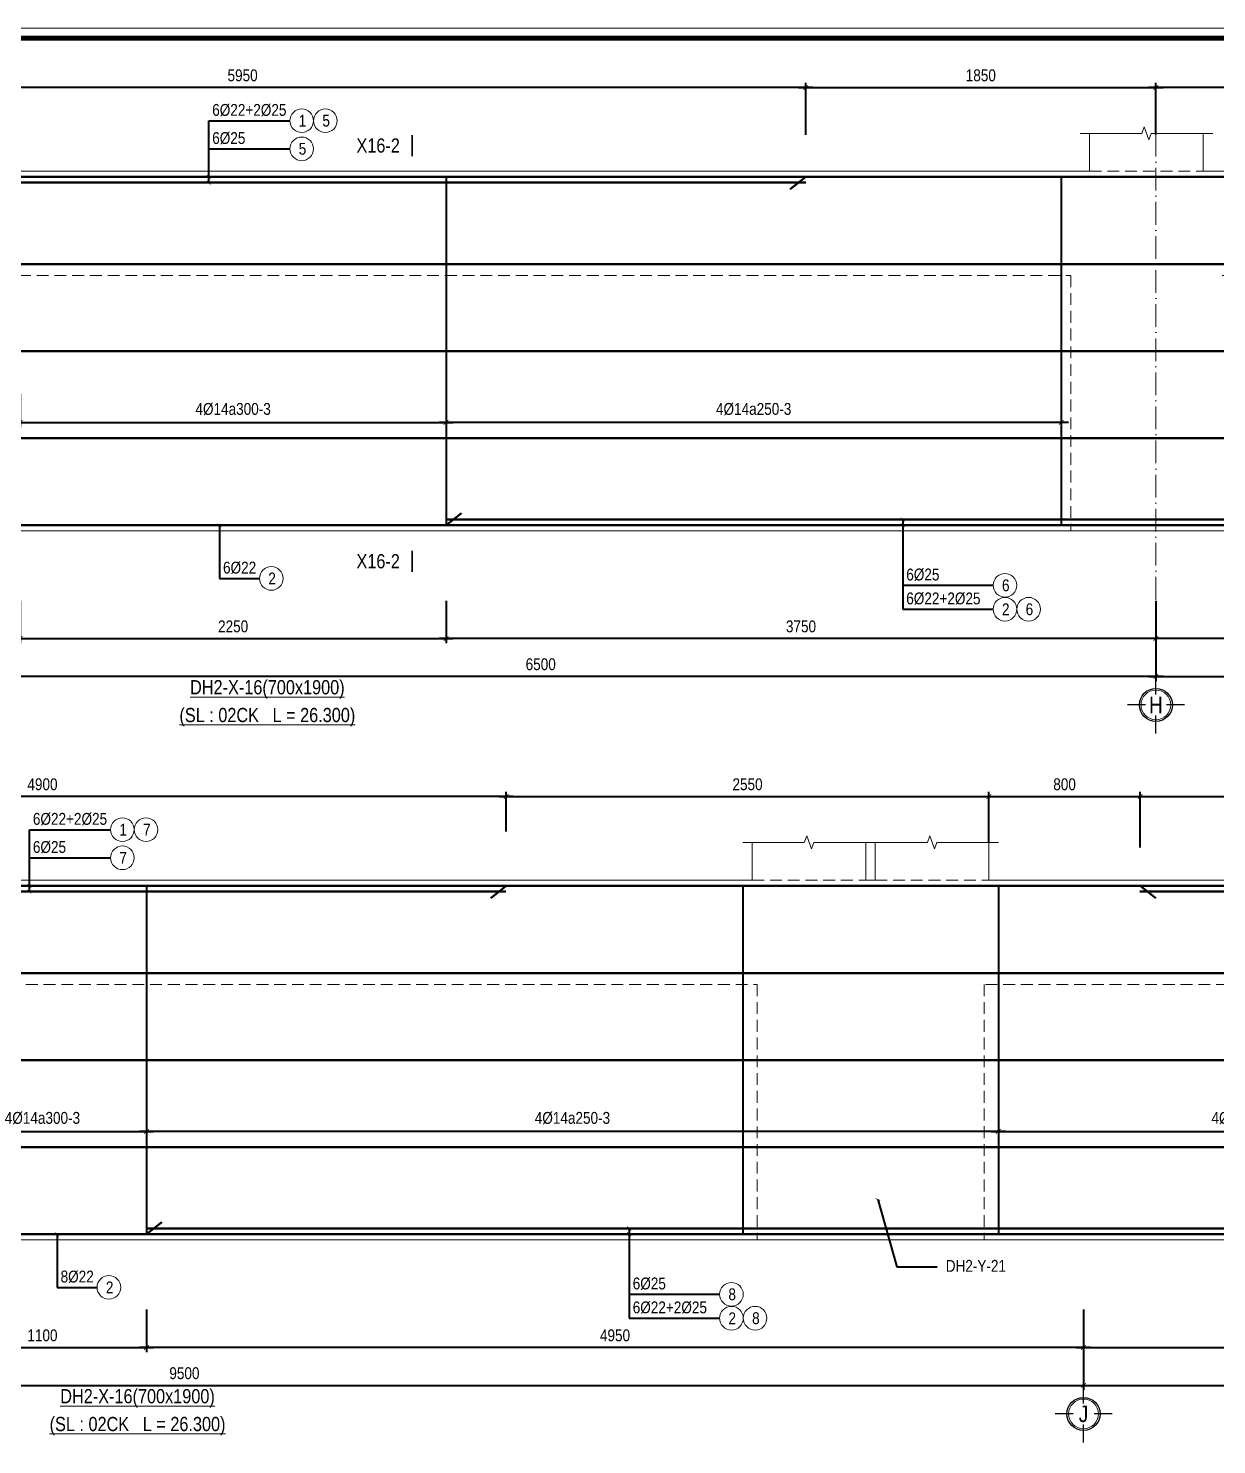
# Model space of a CAD drawing. Header units: millimetres. Extents: x 3014920 to 3563667, y -1638653 to -1356471.
# Drawn here: x 3219940 to 3226218, y -1593798 to -1586316 of the extents above; entities that cross this region are included whole.
import ezdxf
from ezdxf.enums import TextEntityAlignment as Align
from ezdxf.xclip import XClip

# ---------------------------------------------------------------- set-up
doc = ezdxf.new("R2010")
doc.units = ezdxf.units.MM
doc.header["$MEASUREMENT"] = 0
doc.header["$XCLIPFRAME"] = 0
doc.header["$PDMODE"] = 2
for name, pattern in [('6 TANG DIEN HINH 14-15$0$ACAD_ISO10W100', [18, 12, -3, 0, -3]), ('ACAD_ISO04W100', [30, 24, -3, 0, -3]), ('HIDDEN', [0.375, 0.25, -0.125])]:
    doc.linetypes.add(name, pattern=pattern)
doc.layers.get('0').update_dxf_attribs({"lineweight": 9})
doc.layers.get('Defpoints').update_dxf_attribs({"color": 10, "lineweight": 0})
for name, color, linetype, lineweight in [('2', 2, 'Continuous', 20), ('CDAI', 21, 'Continuous', 40), ('CTHEP', 50, 'Continuous', 50), ('DBAO', 90, 'Continuous', 13), ('DGIONG', 130, 'Continuous', 13), ('KTH', 154, 'Continuous', 9), ('Net khuat', 8, 'HIDDEN', 13), ('TEXT', 7, 'Continuous', 15), ('TRUC', 251, 'ACAD_ISO04W100', 9)]:
    doc.layers.add(name, color=color, linetype=linetype, lineweight=lineweight)
doc.layers.add('8', color=8, linetype='Continuous')
doc.styles.add('HELVECONDENSE', font='VHELVCN_0.TTF')
doc.styles.add('Star-HelCon', font='VHELVCN_0.TTF')
doc.styles.add('TTP-HelCon', font='VHELVCN_0.TTF')
doc.styles.add('VNI-HELVE-CONDENSE', font='VHELVCN_0.TTF')
doc.dimstyles.new('kc-25', dxfattribs={"dimtxt": 62.5, "dimasz": 20, "dimexe": 20, "dimexo": 50, "dimgap": 25, "dimtad": 3, "dimdec": 0, "dimzin": 0, "dimdsep": 46, "dimtxsty": 'VNI-HELVE-CONDENSE', "dimblk": 'DIM', "dimcen": 2.5, "dimclrd": 256, "dimclre": 154, "dimclrt": 7, "dimaunit": 1, "dimadec": 0, "dimazin": 0, "dimtfac": 1, "dimtdec": 0, "dimtix": 1, "dimtmove": 0, "dimatfit": 3, "dimldrblk": 'DOT', "dimfxl": 1, "dimtolj": 1, "dimtzin": 0, "dimarcsym": 0})
doc.dimstyles.new('TTP-25', dxfattribs={"dimscale": 25, "dimtxt": 2.5, "dimasz": 1, "dimexe": 1, "dimexo": 1, "dimgap": 0.09, "dimtad": 0, "dimdec": 4, "dimrnd": 1, "dimzin": 9, "dimdsep": 46, "dimtxsty": 'TTP-HelCon', "dimblk": 'ARCHTICK', "dimcen": 0.09, "dimdle": 1.5, "dimclrd": 256, "dimclre": 256, "dimclrt": 7, "dimadec": 0, "dimazin": 0, "dimtfac": 1, "dimtdec": 4, "dimtmove": 0, "dimatfit": 3, "dimldrblk": 'ARCHTICK', "dimfxl": 1, "dimtvp": 1, "dimtolj": 1, "dimtzin": 0, "dimarcsym": 0})

# ---------------------------------------------------------------- blocks, each defined once
blk = doc.blocks.new('2X-15')
at = {"layer": 'CTHEP'}
blk.add_line((36594.43122, -500), (7254.43496, -500.09045), dxfattribs=at)
for points in [[(7254.43412, -230.34896), (7254.43317, -30), (36594.43122, -30), (36594.43122, -230)], [(7254.43456, -370.14257), (7254.43642, -970), (36594.43122, -970), (36594.43122, -370)]]:
    blk.add_lwpolyline(points, dxfattribs=at)
blk = doc.blocks.new('_ArchTick')
at = {"color": 0, "linetype": 'ByBlock', "const_width": 0.15}
blk.add_lwpolyline([(-0.5, -0.5), (0.5, 0.5)], dxfattribs=at)
blk = doc.blocks.new('*D1011')
at = {"layer": 'Defpoints', "color": 0, "transparency": 16777216}
for p in [(2578376.3, -2096870.8), (2580626.3, -2096870.8), (2580626.3, -2097095.8)]:
    blk.add_point(p, dxfattribs=at)
at = {"layer": 'KTH', "lineweight": -2, "transparency": 16777216}
for p, q in [((2578376.3, -2096895.8), (2578376.3, -2097120.8)), ((2580626.3, -2096895.8), (2580626.3, -2097120.8)), ((2578338.8, -2097095.8), (2580663.8, -2097095.8))]:
    blk.add_line(p, q, dxfattribs=at)
at = {"layer": 'KTH', "lineweight": -2, "transparency": 16777216, "xscale": 25, "yscale": 25, "zscale": 25, "rotation": 180}
blk.add_blockref('_ArchTick', (2578376.3, -2097095.8), dxfattribs=at)
at = {"layer": 'KTH', "lineweight": -2, "transparency": 16777216, "xscale": 25, "yscale": 25, "zscale": 25}
blk.add_blockref('_ArchTick', (2580626.3, -2097095.8), dxfattribs=at)
at = {"layer": 'KTH', "color": 7, "transparency": 16777216, "insert": (2579501.3, -2097031.9), "char_height": 62.5, "attachment_point": 5, "style": 'TTP-HelCon'}
blk.add_mtext('\\A1;2250', dxfattribs=at)
blk = doc.blocks.new('DIM')
h = blk.add_hatch(color=1)
h.paths.add_polyline_path([(0.49, 0.29, 1), (0.29, 0.49), (-0.19, 0), (0.19, 0)])
h.paths.add_polyline_path([(0.19, 0), (-0.19, 0), (-0.49, -0.29, 1), (-0.29, -0.49)])
at = {"color": 9}
for p, q in [((-0.19, 0), (-1.5, 0)), ((0.19, 0), (1.5, 0))]:
    blk.add_line(p, q, dxfattribs=at)
at = {"color": 1}
for p, q in [((-0.49, -0.29), (0.29, 0.49)), ((-0.29, -0.49), (0.49, 0.29)), ((-0.19, 0), (0.19, 0))]:
    blk.add_line(p, q, dxfattribs=at)
blk.add_arc((-0.39, -0.39), 0.138, 135, 315, dxfattribs=at)
blk = doc.blocks.new('*D1015')
at = {"layer": 'Defpoints', "color": 0, "transparency": 16777216}
for p in [(2578376.3, -2095777.4), (2580626.3, -2095777.4), (2580626.3, -2095953.8)]:
    blk.add_point(p, dxfattribs=at)
at = {"layer": 'KTH', "lineweight": -2, "transparency": 16777216}
for p, q in [((2578376.3, -2095802.4), (2578376.3, -2095978.8)), ((2580626.3, -2095802.4), (2580626.3, -2095978.8)), ((2578338.8, -2095953.8), (2580663.8, -2095953.8))]:
    blk.add_line(p, q, dxfattribs=at)
at = {"layer": 'KTH', "lineweight": -2, "transparency": 16777216, "xscale": 25, "yscale": 25, "zscale": 25, "rotation": 180}
blk.add_blockref('_ArchTick', (2578376.3, -2095953.8), dxfattribs=at)
at = {"layer": 'KTH', "lineweight": -2, "transparency": 16777216, "xscale": 25, "yscale": 25, "zscale": 25}
blk.add_blockref('_ArchTick', (2580626.3, -2095953.8), dxfattribs=at)
at = {"layer": 'KTH', "color": 7, "transparency": 16777216, "insert": (2579501.3, -2095883.9), "char_height": 62.5, "attachment_point": 5, "style": 'TTP-HelCon'}
blk.add_mtext('\\A1;4Þ14a300-3', dxfattribs=at)
blk = doc.blocks.new('*D980')
at = {"layer": 'Defpoints', "color": 0, "transparency": 16777216}
for p in [(2593376.3, -2094184.7), (2590826.3, -2094394.4), (2593376.3, -2094394.4)]:
    blk.add_point(p, dxfattribs=at)
at = {"layer": 'KTH', "lineweight": -2, "transparency": 16777216}
for p, q in [((2590826.3, -2094369.4), (2590826.3, -2094159.7)), ((2593376.3, -2094369.4), (2593376.3, -2094159.7)), ((2590788.8, -2094184.7), (2593413.8, -2094184.7))]:
    blk.add_line(p, q, dxfattribs=at)
at = {"layer": 'KTH', "lineweight": -2, "transparency": 16777216, "xscale": 25, "yscale": 25, "zscale": 25, "rotation": 180}
blk.add_blockref('_ArchTick', (2590826.3, -2094184.7), dxfattribs=at)
at = {"layer": 'KTH', "lineweight": -2, "transparency": 16777216, "xscale": 25, "yscale": 25, "zscale": 25}
blk.add_blockref('_ArchTick', (2593376.3, -2094184.7), dxfattribs=at)
at = {"layer": 'KTH', "color": 7, "transparency": 16777216, "insert": (2592101.3, -2094120.8), "char_height": 62.5, "attachment_point": 5, "style": 'TTP-HelCon'}
blk.add_mtext('\\A1;2550', dxfattribs=at)
blk = doc.blocks.new('*D981')
at = {"layer": 'Defpoints', "color": 0, "transparency": 16777216}
for p in [(2588926.3, -2095777.4), (2593426.3, -2095802.4), (2588926.3, -2095953.8)]:
    blk.add_point(p, dxfattribs=at)
at = {"layer": 'KTH', "lineweight": -2, "transparency": 16777216}
for p, q in [((2588926.3, -2095802.4), (2588926.3, -2095978.8)), ((2593426.3, -2095827.4), (2593426.3, -2095978.8)), ((2593463.8, -2095953.8), (2588888.8, -2095953.8))]:
    blk.add_line(p, q, dxfattribs=at)
at = {"layer": 'KTH', "lineweight": -2, "transparency": 16777216, "xscale": 25, "yscale": 25, "zscale": 25, "rotation": 180}
blk.add_blockref('_ArchTick', (2588926.3, -2095953.8), dxfattribs=at)
at = {"layer": 'KTH', "lineweight": -2, "transparency": 16777216, "xscale": 25, "yscale": 25, "zscale": 25}
blk.add_blockref('_ArchTick', (2593426.3, -2095953.8), dxfattribs=at)
at = {"layer": 'KTH', "color": 7, "transparency": 16777216, "insert": (2591176.3, -2095883.9), "char_height": 62.5, "attachment_point": 5, "style": 'TTP-HelCon'}
blk.add_mtext('\\A1;4Þ14a250-3', dxfattribs=at)
blk = doc.blocks.new('dau truc')
blk.add_circle((0, 0), 180)
at = {"layer": '8'}
for p, q in [((0, 127), (0, 345)), ((-127, 0), (-345, 0)), ((0, -345), (0, -127)), ((345, 0), (127, 0))]:
    blk.add_line(p, q, dxfattribs=at)
blk.add_circle((0, 0), 200, dxfattribs=at)
at = {"layer": 'TEXT', "style": 'HELVECONDENSE'}
blk.add_attdef('A', text='', height=233, dxfattribs=at).set_placement((0, 0), align=Align.MIDDLE)
blk = doc.blocks.new('*D982')
at = {"layer": 'Defpoints', "color": 0, "transparency": 16777216}
for p in [(2588926.3, -2096870.8), (2593876.3, -2096870.8), (2588926.3, -2097095.8)]:
    blk.add_point(p, dxfattribs=at)
at = {"layer": 'KTH', "lineweight": -2, "transparency": 16777216}
for p, q in [((2588926.3, -2096895.8), (2588926.3, -2097120.8)), ((2593876.3, -2096895.8), (2593876.3, -2097120.8)), ((2593913.8, -2097095.8), (2588888.8, -2097095.8))]:
    blk.add_line(p, q, dxfattribs=at)
at = {"layer": 'KTH', "lineweight": -2, "transparency": 16777216, "xscale": 25, "yscale": 25, "zscale": 25, "rotation": 180}
blk.add_blockref('_ArchTick', (2588926.3, -2097095.8), dxfattribs=at)
at = {"layer": 'KTH', "lineweight": -2, "transparency": 16777216, "xscale": 25, "yscale": 25, "zscale": 25}
blk.add_blockref('_ArchTick', (2593876.3, -2097095.8), dxfattribs=at)
at = {"layer": 'KTH', "color": 7, "transparency": 16777216, "insert": (2591401.3, -2097031.9), "char_height": 62.5, "attachment_point": 5, "style": 'TTP-HelCon'}
blk.add_mtext('\\A1;4950', dxfattribs=at)
blk = doc.blocks.new('*D983')
at = {"layer": 'Defpoints', "color": 0, "transparency": 16777216}
for p in [(2580626.3, -2096870.8), (2584376.3, -2096870.8), (2580626.3, -2097095.8)]:
    blk.add_point(p, dxfattribs=at)
at = {"layer": 'KTH', "lineweight": -2, "transparency": 16777216}
for p, q in [((2580626.3, -2096895.8), (2580626.3, -2097120.8)), ((2584376.3, -2096895.8), (2584376.3, -2097120.8)), ((2584413.8, -2097095.8), (2580588.8, -2097095.8))]:
    blk.add_line(p, q, dxfattribs=at)
at = {"layer": 'KTH', "lineweight": -2, "transparency": 16777216, "xscale": 25, "yscale": 25, "zscale": 25, "rotation": 180}
blk.add_blockref('_ArchTick', (2580626.3, -2097095.8), dxfattribs=at)
at = {"layer": 'KTH', "lineweight": -2, "transparency": 16777216, "xscale": 25, "yscale": 25, "zscale": 25}
blk.add_blockref('_ArchTick', (2584376.3, -2097095.8), dxfattribs=at)
at = {"layer": 'KTH', "color": 7, "transparency": 16777216, "insert": (2582501.3, -2097031.9), "char_height": 62.5, "attachment_point": 5, "style": 'TTP-HelCon'}
blk.add_mtext('\\A1;3750', dxfattribs=at)
blk = doc.blocks.new('*D984')
at = {"layer": 'Defpoints', "color": 0, "transparency": 16777216}
for p in [(2580626.3, -2095777.4), (2583876.3, -2095777.4), (2580626.3, -2095953.8)]:
    blk.add_point(p, dxfattribs=at)
at = {"layer": 'KTH', "lineweight": -2, "transparency": 16777216}
for p, q in [((2580626.3, -2095802.4), (2580626.3, -2095978.8)), ((2583876.3, -2095802.4), (2583876.3, -2095978.8)), ((2583913.8, -2095953.8), (2580588.8, -2095953.8))]:
    blk.add_line(p, q, dxfattribs=at)
at = {"layer": 'KTH', "lineweight": -2, "transparency": 16777216, "xscale": 25, "yscale": 25, "zscale": 25, "rotation": 180}
blk.add_blockref('_ArchTick', (2580626.3, -2095953.8), dxfattribs=at)
at = {"layer": 'KTH', "lineweight": -2, "transparency": 16777216, "xscale": 25, "yscale": 25, "zscale": 25}
blk.add_blockref('_ArchTick', (2583876.3, -2095953.8), dxfattribs=at)
at = {"layer": 'KTH', "color": 7, "transparency": 16777216, "insert": (2582251.3, -2095883.9), "char_height": 62.5, "attachment_point": 5, "style": 'TTP-HelCon'}
blk.add_mtext('\\A1;4Þ14a250-3', dxfattribs=at)
blk = doc.blocks.new('*D985')
at = {"layer": 'Defpoints', "color": 0, "transparency": 16777216}
for p in [(2587826.3, -2095777.4), (2588926.3, -2095777.4), (2588926.3, -2095953.8)]:
    blk.add_point(p, dxfattribs=at)
at = {"layer": 'KTH', "lineweight": -2, "transparency": 16777216}
for p, q in [((2587826.3, -2095802.4), (2587826.3, -2095978.8)), ((2588926.3, -2095802.4), (2588926.3, -2095978.8)), ((2587788.8, -2095953.8), (2588963.8, -2095953.8))]:
    blk.add_line(p, q, dxfattribs=at)
at = {"layer": 'KTH', "lineweight": -2, "transparency": 16777216, "xscale": 25, "yscale": 25, "zscale": 25, "rotation": 180}
blk.add_blockref('_ArchTick', (2587826.3, -2095953.8), dxfattribs=at)
at = {"layer": 'KTH', "lineweight": -2, "transparency": 16777216, "xscale": 25, "yscale": 25, "zscale": 25}
blk.add_blockref('_ArchTick', (2588926.3, -2095953.8), dxfattribs=at)
at = {"layer": 'KTH', "color": 7, "transparency": 16777216, "insert": (2588376.3, -2095883.9), "char_height": 62.5, "attachment_point": 5, "style": 'TTP-HelCon'}
blk.add_mtext('\\A1;4Þ14a300-3', dxfattribs=at)
blk = doc.blocks.new('*D987')
at = {"layer": 'Defpoints', "color": 0, "transparency": 16777216}
for p in [(2585926.8, -2094184.7), (2590826.3, -2094394.4), (2585926.8, -2094458.7)]:
    blk.add_point(p, dxfattribs=at)
at = {"layer": 'KTH', "lineweight": -2, "transparency": 16777216}
for p, q in [((2585926.8, -2094433.7), (2585926.8, -2094159.7)), ((2590826.3, -2094369.4), (2590826.3, -2094159.7)), ((2590863.8, -2094184.7), (2585889.3, -2094184.7))]:
    blk.add_line(p, q, dxfattribs=at)
at = {"layer": 'KTH', "lineweight": -2, "transparency": 16777216, "xscale": 25, "yscale": 25, "zscale": 25, "rotation": 180}
blk.add_blockref('_ArchTick', (2585926.8, -2094184.7), dxfattribs=at)
at = {"layer": 'KTH', "lineweight": -2, "transparency": 16777216, "xscale": 25, "yscale": 25, "zscale": 25}
blk.add_blockref('_ArchTick', (2590826.3, -2094184.7), dxfattribs=at)
at = {"layer": 'KTH', "color": 7, "transparency": 16777216, "insert": (2588376.5, -2094120.8), "char_height": 62.5, "attachment_point": 5, "style": 'TTP-HelCon'}
blk.add_mtext('\\A1;4900', dxfattribs=at)
blk = doc.blocks.new('*D988')
at = {"layer": 'Defpoints', "color": 0, "transparency": 16777216}
for p in [(2584376.3, -2094184.7), (2584376.3, -2094458.7), (2585926.8, -2094458.7)]:
    blk.add_point(p, dxfattribs=at)
at = {"layer": 'KTH', "lineweight": -2, "transparency": 16777216}
for p, q in [((2584376.3, -2094433.7), (2584376.3, -2094159.7)), ((2585926.8, -2094433.7), (2585926.8, -2094159.7)), ((2585964.3, -2094184.7), (2584338.8, -2094184.7))]:
    blk.add_line(p, q, dxfattribs=at)
at = {"layer": 'KTH', "lineweight": -2, "transparency": 16777216, "xscale": 25, "yscale": 25, "zscale": 25, "rotation": 180}
blk.add_blockref('_ArchTick', (2584376.3, -2094184.7), dxfattribs=at)
at = {"layer": 'KTH', "lineweight": -2, "transparency": 16777216, "xscale": 25, "yscale": 25, "zscale": 25}
blk.add_blockref('_ArchTick', (2585926.8, -2094184.7), dxfattribs=at)
at = {"layer": 'KTH', "color": 7, "transparency": 16777216, "insert": (2585151.5, -2094120.8), "char_height": 62.5, "attachment_point": 5, "style": 'TTP-HelCon'}
blk.add_mtext('\\A1;1550', dxfattribs=at)
blk = doc.blocks.new('*D989')
at = {"layer": 'Defpoints', "color": 0, "transparency": 16777216}
for p in [(2587826.3, -2096870.8), (2588926.3, -2096870.8), (2588926.3, -2097095.8)]:
    blk.add_point(p, dxfattribs=at)
at = {"layer": 'KTH', "lineweight": -2, "transparency": 16777216}
for p, q in [((2587826.3, -2096895.8), (2587826.3, -2097120.8)), ((2588926.3, -2096895.8), (2588926.3, -2097120.8)), ((2587788.8, -2097095.8), (2588963.8, -2097095.8))]:
    blk.add_line(p, q, dxfattribs=at)
at = {"layer": 'KTH', "lineweight": -2, "transparency": 16777216, "xscale": 25, "yscale": 25, "zscale": 25, "rotation": 180}
blk.add_blockref('_ArchTick', (2587826.3, -2097095.8), dxfattribs=at)
at = {"layer": 'KTH', "lineweight": -2, "transparency": 16777216, "xscale": 25, "yscale": 25, "zscale": 25}
blk.add_blockref('_ArchTick', (2588926.3, -2097095.8), dxfattribs=at)
at = {"layer": 'KTH', "color": 7, "transparency": 16777216, "insert": (2588376.3, -2097031.9), "char_height": 62.5, "attachment_point": 5, "style": 'TTP-HelCon'}
blk.add_mtext('\\A1;1100', dxfattribs=at)
blk = doc.blocks.new('*D990')
at = {"layer": 'Defpoints', "color": 0, "transparency": 16777216}
for p in [(2584376.3, -2096870.8), (2587826.3, -2096870.8), (2584376.3, -2097095.8)]:
    blk.add_point(p, dxfattribs=at)
at = {"layer": 'KTH', "lineweight": -2, "transparency": 16777216}
for p, q in [((2584376.3, -2096895.8), (2584376.3, -2097120.8)), ((2587826.3, -2096895.8), (2587826.3, -2097120.8)), ((2587863.8, -2097095.8), (2584338.8, -2097095.8))]:
    blk.add_line(p, q, dxfattribs=at)
at = {"layer": 'KTH', "lineweight": -2, "transparency": 16777216, "xscale": 25, "yscale": 25, "zscale": 25, "rotation": 180}
blk.add_blockref('_ArchTick', (2584376.3, -2097095.8), dxfattribs=at)
at = {"layer": 'KTH', "lineweight": -2, "transparency": 16777216, "xscale": 25, "yscale": 25, "zscale": 25}
blk.add_blockref('_ArchTick', (2587826.3, -2097095.8), dxfattribs=at)
at = {"layer": 'KTH', "color": 7, "transparency": 16777216, "insert": (2586101.3, -2097031.9), "char_height": 62.5, "attachment_point": 5, "style": 'TTP-HelCon'}
blk.add_mtext('\\A1;3450', dxfattribs=at)
blk = doc.blocks.new('*D991')
at = {"layer": 'Defpoints', "color": 0, "transparency": 16777216}
for p in [(2576576.3, -2094184.7), (2576576.3, -2094459.6), (2582526.3, -2094459.6)]:
    blk.add_point(p, dxfattribs=at)
at = {"layer": 'KTH', "lineweight": -2, "transparency": 16777216}
for p, q in [((2576576.3, -2094434.6), (2576576.3, -2094159.7)), ((2582526.3, -2094434.6), (2582526.3, -2094159.7)), ((2582563.8, -2094184.7), (2576538.8, -2094184.7))]:
    blk.add_line(p, q, dxfattribs=at)
at = {"layer": 'KTH', "lineweight": -2, "transparency": 16777216, "xscale": 25, "yscale": 25, "zscale": 25, "rotation": 180}
blk.add_blockref('_ArchTick', (2576576.3, -2094184.7), dxfattribs=at)
at = {"layer": 'KTH', "lineweight": -2, "transparency": 16777216, "xscale": 25, "yscale": 25, "zscale": 25}
blk.add_blockref('_ArchTick', (2582526.3, -2094184.7), dxfattribs=at)
at = {"layer": 'KTH', "color": 7, "transparency": 16777216, "insert": (2579551.3, -2094120.8), "char_height": 62.5, "attachment_point": 5, "style": 'TTP-HelCon'}
blk.add_mtext('\\A1;5950', dxfattribs=at)
blk = doc.blocks.new('*D993')
at = {"layer": 'Defpoints', "color": 0, "transparency": 16777216}
for p in [(2584376.3, -2094184.7), (2582526.3, -2094458.7), (2584376.3, -2094458.7)]:
    blk.add_point(p, dxfattribs=at)
at = {"layer": 'KTH', "lineweight": -2, "transparency": 16777216}
for p, q in [((2582526.3, -2094433.7), (2582526.3, -2094159.7)), ((2584376.3, -2094433.7), (2584376.3, -2094159.7)), ((2582488.8, -2094184.7), (2584413.8, -2094184.7))]:
    blk.add_line(p, q, dxfattribs=at)
at = {"layer": 'KTH', "lineweight": -2, "transparency": 16777216, "xscale": 25, "yscale": 25, "zscale": 25, "rotation": 180}
blk.add_blockref('_ArchTick', (2582526.3, -2094184.7), dxfattribs=at)
at = {"layer": 'KTH', "lineweight": -2, "transparency": 16777216, "xscale": 25, "yscale": 25, "zscale": 25}
blk.add_blockref('_ArchTick', (2584376.3, -2094184.7), dxfattribs=at)
at = {"layer": 'KTH', "color": 7, "transparency": 16777216, "insert": (2583451.3, -2094120.8), "char_height": 62.5, "attachment_point": 5, "style": 'TTP-HelCon'}
blk.add_mtext('\\A1;1850', dxfattribs=at)
blk = doc.blocks.new('*D994')
at = {"layer": 'Defpoints', "color": 0, "transparency": 16777216}
for p in [(2584376.3, -2096870.8), (2577876.3, -2097095.8), (2577876.3, -2097295.7)]:
    blk.add_point(p, dxfattribs=at)
at = {"layer": 'KTH', "lineweight": -2, "transparency": 16777216}
for p, q in [((2584376.3, -2096895.8), (2584376.3, -2097320.7)), ((2577876.3, -2097120.8), (2577876.3, -2097320.7)), ((2584413.8, -2097295.7), (2577838.8, -2097295.7))]:
    blk.add_line(p, q, dxfattribs=at)
at = {"layer": 'KTH', "lineweight": -2, "transparency": 16777216, "xscale": 25, "yscale": 25, "zscale": 25, "rotation": 180}
blk.add_blockref('_ArchTick', (2577876.3, -2097295.7), dxfattribs=at)
at = {"layer": 'KTH', "lineweight": -2, "transparency": 16777216, "xscale": 25, "yscale": 25, "zscale": 25}
blk.add_blockref('_ArchTick', (2584376.3, -2097295.7), dxfattribs=at)
at = {"layer": 'KTH', "color": 7, "transparency": 16777216, "insert": (2581126.3, -2097231.9), "char_height": 62.5, "attachment_point": 5, "style": 'TTP-HelCon'}
blk.add_mtext('\\A1;6500', dxfattribs=at)
blk = doc.blocks.new('*D995')
at = {"layer": 'Defpoints', "color": 0, "transparency": 16777216}
for p in [(2584376.3, -2096870.8), (2593876.3, -2096870.8), (2593876.3, -2097295.7)]:
    blk.add_point(p, dxfattribs=at)
at = {"layer": 'KTH', "lineweight": -2, "transparency": 16777216}
for p, q in [((2584376.3, -2096895.8), (2584376.3, -2097320.7)), ((2593876.3, -2096895.8), (2593876.3, -2097320.7)), ((2584338.8, -2097295.7), (2593913.8, -2097295.7))]:
    blk.add_line(p, q, dxfattribs=at)
at = {"layer": 'KTH', "lineweight": -2, "transparency": 16777216, "xscale": 25, "yscale": 25, "zscale": 25, "rotation": 180}
blk.add_blockref('_ArchTick', (2584376.3, -2097295.7), dxfattribs=at)
at = {"layer": 'KTH', "lineweight": -2, "transparency": 16777216, "xscale": 25, "yscale": 25, "zscale": 25}
blk.add_blockref('_ArchTick', (2593876.3, -2097295.7), dxfattribs=at)
at = {"layer": 'KTH', "color": 7, "transparency": 16777216, "insert": (2589126.3, -2097231.9), "char_height": 62.5, "attachment_point": 5, "style": 'TTP-HelCon'}
blk.add_mtext('\\A1;9500', dxfattribs=at)
blk = doc.blocks.new('*D998')
at = {"layer": 'Defpoints', "color": 0, "transparency": 16777216}
for p in [(2593876.3, -2096895.8), (2600076.3, -2096895.8), (2600076.3, -2097295.7)]:
    blk.add_point(p, dxfattribs=at)
at = {"layer": 'KTH', "lineweight": -2, "transparency": 16777216}
for p, q in [((2593876.3, -2096920.8), (2593876.3, -2097320.7)), ((2600076.3, -2096920.8), (2600076.3, -2097320.7)), ((2593838.8, -2097295.7), (2600113.8, -2097295.7))]:
    blk.add_line(p, q, dxfattribs=at)
at = {"layer": 'KTH', "lineweight": -2, "transparency": 16777216, "xscale": 25, "yscale": 25, "zscale": 25, "rotation": 180}
blk.add_blockref('_ArchTick', (2593876.3, -2097295.7), dxfattribs=at)
at = {"layer": 'KTH', "lineweight": -2, "transparency": 16777216, "xscale": 25, "yscale": 25, "zscale": 25}
blk.add_blockref('_ArchTick', (2600076.3, -2097295.7), dxfattribs=at)
at = {"layer": 'KTH', "color": 7, "transparency": 16777216, "insert": (2596976.3, -2097231.9), "char_height": 62.5, "attachment_point": 5, "style": 'TTP-HelCon'}
blk.add_mtext('\\A1;6200', dxfattribs=at)
blk = doc.blocks.new('*D999')
at = {"layer": 'Defpoints', "color": 0, "transparency": 16777216}
for p in [(2594176.3, -2094184.7), (2593376.3, -2094449.9), (2594176.3, -2094479.9)]:
    blk.add_point(p, dxfattribs=at)
at = {"layer": 'KTH', "lineweight": -2, "transparency": 16777216}
for p, q in [((2593376.3, -2094424.9), (2593376.3, -2094159.7)), ((2594176.3, -2094454.9), (2594176.3, -2094159.7)), ((2593338.8, -2094184.7), (2594213.8, -2094184.7))]:
    blk.add_line(p, q, dxfattribs=at)
at = {"layer": 'KTH', "lineweight": -2, "transparency": 16777216, "xscale": 25, "yscale": 25, "zscale": 25, "rotation": 180}
blk.add_blockref('_ArchTick', (2593376.3, -2094184.7), dxfattribs=at)
at = {"layer": 'KTH', "lineweight": -2, "transparency": 16777216, "xscale": 25, "yscale": 25, "zscale": 25}
blk.add_blockref('_ArchTick', (2594176.3, -2094184.7), dxfattribs=at)
at = {"layer": 'KTH', "color": 7, "transparency": 16777216, "insert": (2593776.3, -2094120.8), "char_height": 62.5, "attachment_point": 5, "style": 'TTP-HelCon'}
blk.add_mtext('\\A1;800', dxfattribs=at)
blk = doc.blocks.new('*D1000')
at = {"layer": 'Defpoints', "color": 0, "transparency": 16777216}
for p in [(2599276.8, -2094184.7), (2594176.3, -2094479.9), (2599276.8, -2094479.9)]:
    blk.add_point(p, dxfattribs=at)
at = {"layer": 'KTH', "lineweight": -2, "transparency": 16777216}
for p, q in [((2594176.3, -2094454.9), (2594176.3, -2094159.7)), ((2599276.8, -2094454.9), (2599276.8, -2094159.7)), ((2594138.8, -2094184.7), (2599314.3, -2094184.7))]:
    blk.add_line(p, q, dxfattribs=at)
at = {"layer": 'KTH', "lineweight": -2, "transparency": 16777216, "xscale": 25, "yscale": 25, "zscale": 25, "rotation": 180}
blk.add_blockref('_ArchTick', (2594176.3, -2094184.7), dxfattribs=at)
at = {"layer": 'KTH', "lineweight": -2, "transparency": 16777216, "xscale": 25, "yscale": 25, "zscale": 25}
blk.add_blockref('_ArchTick', (2599276.8, -2094184.7), dxfattribs=at)
at = {"layer": 'KTH', "color": 7, "transparency": 16777216, "insert": (2596726.6, -2094120.8), "char_height": 62.5, "attachment_point": 5, "style": 'TTP-HelCon'}
blk.add_mtext('\\A1;5100', dxfattribs=at)
blk = doc.blocks.new('*D1002')
at = {"layer": 'Defpoints', "color": 0, "transparency": 16777216}
for p in [(2593426.3, -2095777.4), (2596076.3, -2095777.4), (2596076.3, -2095953.9)]:
    blk.add_point(p, dxfattribs=at)
at = {"layer": 'KTH', "lineweight": -2, "transparency": 16777216}
for p, q in [((2593426.3, -2095802.4), (2593426.3, -2095978.9)), ((2596076.3, -2095802.4), (2596076.3, -2095978.9)), ((2593388.8, -2095953.9), (2596113.8, -2095953.9))]:
    blk.add_line(p, q, dxfattribs=at)
at = {"layer": 'KTH', "lineweight": -2, "transparency": 16777216, "xscale": 25, "yscale": 25, "zscale": 25, "rotation": 180}
blk.add_blockref('_ArchTick', (2593426.3, -2095953.9), dxfattribs=at)
at = {"layer": 'KTH', "lineweight": -2, "transparency": 16777216, "xscale": 25, "yscale": 25, "zscale": 25}
blk.add_blockref('_ArchTick', (2596076.3, -2095953.9), dxfattribs=at)
at = {"layer": 'KTH', "color": 7, "transparency": 16777216, "insert": (2594751.3, -2095883.9), "char_height": 62.5, "attachment_point": 5, "style": 'TTP-HelCon'}
blk.add_mtext('\\A1;4Þ14a250-3', dxfattribs=at)
blk = doc.blocks.new('*D1004')
at = {"layer": 'Defpoints', "color": 0, "transparency": 16777216}
for p in [(2593876.3, -2096895.8), (2596076.3, -2096895.8), (2596076.3, -2097095.8)]:
    blk.add_point(p, dxfattribs=at)
at = {"layer": 'KTH', "lineweight": -2, "transparency": 16777216}
for p, q in [((2593876.3, -2096920.8), (2593876.3, -2097120.8)), ((2596076.3, -2096920.8), (2596076.3, -2097120.8)), ((2593838.8, -2097095.8), (2596113.8, -2097095.8))]:
    blk.add_line(p, q, dxfattribs=at)
at = {"layer": 'KTH', "lineweight": -2, "transparency": 16777216, "xscale": 25, "yscale": 25, "zscale": 25, "rotation": 180}
blk.add_blockref('_ArchTick', (2593876.3, -2097095.8), dxfattribs=at)
at = {"layer": 'KTH', "lineweight": -2, "transparency": 16777216, "xscale": 25, "yscale": 25, "zscale": 25}
blk.add_blockref('_ArchTick', (2596076.3, -2097095.8), dxfattribs=at)
at = {"layer": 'KTH', "color": 7, "transparency": 16777216, "insert": (2594976.3, -2097031.9), "char_height": 62.5, "attachment_point": 5, "style": 'TTP-HelCon'}
blk.add_mtext('\\A1;2200', dxfattribs=at)
blk = doc.blocks.new('MC')
at = {"layer": 'CTHEP', "const_width": 10, "elevation": 0}
blk.add_lwpolyline([(36.4, 150), (36.4, 0)], dxfattribs=at)
at = {"layer": 'TEXT', "style": 'TTP-HelCon'}
blk.add_attdef('A', text='', height=100, dxfattribs=at).set_placement((-50, 25.5), align=Align.RIGHT)
blk = doc.blocks.new('CHG_XX_Khung ten')
blk.add_lwpolyline([(15, 579), (826, 579), (826, 15), (15, 15)], close=True)
at = {"color": 4, "linetype": 'Continuous', "const_width": 1}
blk.add_lwpolyline([(17, 577), (824, 577), (824, 17), (17, 17)], close=True, dxfattribs=at)
blk = doc.blocks.new('2X-16')
at = {"layer": 'CDAI'}
for points in [[(2580626.29848, -2094657.39131), (2580626.29848, -2096497.39132)], [(2583876.29848, -2094657.39131), (2583876.29848, -2096497.39132)], [(2588926.29261, -2094657.39131), (2588926.29261, -2096497.39132)], [(2592076.29261, -2094657.39131), (2592076.29261, -2096497.39132)], [(2593426.3001, -2094657.39131), (2593426.3001, -2096497.39132)]]:
    blk.add_lwpolyline(points, dxfattribs=at)
at = {"layer": 'CTHEP'}
for p, q in [((2582444.87259, -2094721.91681), (2582526.29848, -2094657.39131)), ((2590744.86671, -2094721.91681), (2590826.29261, -2094657.39131)), ((2594257.73349, -2094721.91681), (2594176.3076, -2094657.39131)), ((2600745.79848, -2095117.39781, 0), (2574476.29098, -2095117.39781, 0)), ((2600745.79848, -2095577.39781, 0), (2574476.29098, -2095577.39781, 0)), ((2600745.79848, -2096037.39781, 0), (2574476.29098, -2096037.39781, 0)), ((2580707.72438, -2096432.86581), (2580626.29848, -2096497.39131)), ((2589007.7185, -2096432.86581), (2588926.29261, -2096497.39131))]:
    blk.add_line(p, q, dxfattribs=at)
for points in [[(2574406.29848, -2094657.39131), (2600746.79848, -2094657.39131), (2600746.79848, -2095157.39131)], [(2576576.0667, -2094687.39131), (2582526.97602, -2094687.39131)], [(2585926.44623, -2094687.39131), (2590824.64249, -2094687.39131)], [(2594174.37422, -2094687.39031), (2599276.81309, -2094687.39031)], [(2574406.29848, -2096497.39131), (2600746.79848, -2096497.39131), (2600746.79848, -2095737.3913)], [(2580626.29848, -2096467.39131), (2587826.29845, -2096467.39131)], [(2588926.29261, -2096467.3913), (2596076.3001, -2096467.3913)]]:
    blk.add_lwpolyline(points, dxfattribs=at)
at = {"layer": 'DBAO', "linetype": 'Continuous'}
for p, q in [((2584026.30011, -2094427.39131), (2584026.30011, -2094627.39131)), ((2584626.30011, -2094427.39131), (2584626.30011, -2094627.39131)), ((2592126.30011, -2094427.39131), (2592126.30011, -2094627.39131)), ((2592726.30761, -2094427.39131), (2592726.30761, -2094627.39131)), ((2592776.3001, -2094427.39131), (2592776.3001, -2094627.39131)), ((2593376.3076, -2094427.39131), (2593376.3076, -2094627.39131)), ((2574376.29848, -2094627.39131), (2584026.30011, -2094627.39131)), ((2584626.30011, -2094627.39131), (2592126.29261, -2094627.39131)), ((2592726.30011, -2094627.39131), (2592776.2926, -2094627.39131)), ((2593376.3076, -2094627.39232), (2600776.79848, -2094627.39232))]:
    blk.add_line(p, q, dxfattribs=at)
at = {"layer": 'DBAO', "linetype": 'Continuous', "flags": 128}
blk.add_lwpolyline([(2600776.79848, -2096527.39131), (2574376.29848, -2096527.39131), (2574376.29848, -2094627.39131)], dxfattribs=at)
at = {"layer": 'DGIONG', "linetype": 'Continuous', "flags": 128}
for points in [[(2584676.30011, -2094427.39131), (2584351.30011, -2094427.39131), (2584338.80011, -2094461.73478), (2584313.80011, -2094393.04784), (2584301.30011, -2094427.39131), (2583976.30011, -2094427.39131)], [(2592776.30761, -2094427.39131), (2592451.30011, -2094427.39131), (2592438.80011, -2094461.73478), (2592413.80011, -2094393.04784), (2592401.30011, -2094427.39131), (2592076.29261, -2094427.39131)], [(2593426.3076, -2094427.39131), (2593101.3001, -2094427.39131), (2593088.8001, -2094461.73478), (2593063.8001, -2094393.04784), (2593051.3001, -2094427.39131), (2592726.2926, -2094427.39131)]]:
    blk.add_lwpolyline(points, dxfattribs=at)
at = {"layer": 'DGIONG'}
for centre in [(2579863.69967, -2094360.19129), (2579988.69967, -2094360.19129), (2588798.70003, -2094360.19129), (2588923.70003, -2094360.19129), (2579863.69972, -2094508.7913), (2588798.70008, -2094508.7913), (2579702.94201, -2096778.14715), (2588727.22838, -2096778.14715), (2583578.86704, -2096814.6377), (2592016.12075, -2096814.6377), (2583578.86701, -2096940.95047), (2583703.86701, -2096940.95047), (2592016.12071, -2096940.95047), (2592141.12071, -2096940.95047)]:
    blk.add_circle(centre, 62.5, dxfattribs=at)
at = {"layer": 'Net khuat', "ltscale": 250}
for p, q in [((2584026.30011, -2094627.39131), (2584626.30011, -2094627.39131)), ((2592126.29261, -2094627.39131), (2592126.30011, -2094627.39131)), ((2592126.30011, -2094627.39131), (2592726.30761, -2094627.39131)), ((2592726.30011, -2094627.39131), (2592726.30761, -2094627.39131)), ((2592776.2926, -2094627.39131), (2592776.3001, -2094627.39131)), ((2592776.3001, -2094627.39131), (2593376.3076, -2094627.39232)), ((2593376.3001, -2094627.39131), (2593376.3076, -2094627.39131)), ((2575276.29687, -2095177.35867), (2583926.29848, -2095177.3766)), ((2583926.29848, -2095177.3766), (2583926.29848, -2096527.39131)), ((2584726.30009, -2095177.37816), (2592151.3001, -2095177.38984)), ((2592151.3001, -2095177.38984), (2592151.3001, -2096527.39131)), ((2593351.30047, -2095177.33519), (2593351.29795, -2096527.39131)), ((2600076.8001, -2095177.35868), (2593351.30047, -2095177.33519))]:
    blk.add_line(p, q, dxfattribs=at)
at = {"layer": 'TRUC', "linetype": '6 TANG DIEN HINH 14-15$0$ACAD_ISO10W100', "ltscale": 10}
blk.add_lwpolyline([(2584376.3001, -2094249.12039), (2584376.3001, -2097343.35598)], dxfattribs=at)
at = {"xscale": 0.75, "yscale": 0.75, "zscale": 0.75}
for p in [(2580419.69312, -2094547.88507), (2580419.69312, -2096744.02357)]:
    blk.add_blockref('MC', p, dxfattribs=at).add_auto_attribs({'A': 'X16-2'})
at = {"layer": '2', "ltscale": 300}
ref = blk.add_blockref('dau truc', (2584376.3001, -2097446.57908), dxfattribs=dict(at, xscale=0.4367131295148283, yscale=0.4367131295148283, zscale=0.4367131295148283))
ref.add_attrib('A', 'H', dxfattribs={"layer": 'TEXT', "height": 87.5, "style": 'HELVECONDENSE'}).set_placement((2584376.3001, -2097446.57908), align=Align.MIDDLE)
ref = blk.add_blockref('dau truc', (2593876.30012, -2097446.57908), dxfattribs=dict(at, xscale=0.4367131295148283, yscale=0.4367131295148283, zscale=0.4367131295148283))
ref.add_attrib('A', 'J', dxfattribs={"layer": 'TEXT', "height": 87.5, "style": 'HELVECONDENSE'}).set_placement((2593876.30012, -2097446.57908), align=Align.MIDDLE)
at = {"layer": 'TEXT', "style": 'TTP-HelCon'}
for s, p in [('6Þ22+2Þ25', (2579390.89179, -2094334.33835, 0)), ('6Þ22+2Þ25', (2588325.89216, -2094334.33835, 0)), ('6Þ25', (2579390.89184, -2094482.93836, 0)), ('6Þ25', (2588325.8922, -2094482.93836, 0)), ('DH2-Y-21', (2593148.51393, -2096695.77044)), ('6Þ22', (2579448.02363, -2096752.2942, 0)), ('8Þ22', (2588472.31, -2096752.2942, 0)), ('6Þ25', (2583057.48142, -2096788.78476, 0)), ('6Þ25', (2591494.73513, -2096788.78476, 0)), ('6Þ22+2Þ25', (2583057.48139, -2096915.09752, 0)), ('6Þ22+2Þ25', (2591494.73509, -2096915.09752, 0))]:
    blk.add_text(s, height=62.5, dxfattribs=at).set_placement(p)
at = {"layer": 'TEXT', "style": 'Star-HelCon'}
for s, p in [('1', (2579867.86634, -2094360.19129)), ('5', (2579992.86634, -2094360.19129)), ('1', (2588802.8667, -2094360.19129)), ('7', (2588927.8667, -2094360.19129)), ('5', (2579867.86638, -2094508.7913)), ('7', (2588802.86675, -2094508.7913)), ('2', (2579707.10867, -2096778.14715)), ('6', (2583583.03371, -2096814.6377)), ('2', (2588731.39505, -2096778.14715)), ('8', (2592020.28742, -2096814.6377)), ('2', (2583583.03367, -2096940.95047)), ('6', (2583708.03367, -2096940.95047)), ('2', (2592020.28738, -2096940.95047)), ('8', (2592145.28738, -2096940.95047))]:
    blk.add_text(s, height=62.5, dxfattribs=at).set_placement(p, align=Align.MIDDLE)
at = {"layer": 'TEXT', "style": 'TTP-HelCon'}
for s, p in [('%%UDH2-X-16(700x1900)', (2579682.19191, -2097390.49655)), ('%%UDH2-X-16(700x1900)', (2588878.7787, -2097390.49655)), ('%%U(SL : 02CK   L = 26.300)', (2579682.19191, -2097537.39114)), ('%%U(SL : 02CK   L = 26.300)', (2588878.7787, -2097537.39114))]:
    blk.add_text(s, height=75, dxfattribs=at).set_placement(p, align=Align.CENTER)
at = {"layer": 'KTH'}
for base, p1, p2, picture, middle in [((2576576.29687, -2094184.683), (2582526.29848, -2094459.63988), (2576576.29687, -2094459.63988), '*D991', (2579551.29768, -2094120.84966)), ((2584376.3001, -2094184.683), (2585926.77489, -2094458.68761), (2584376.3001, -2094458.68761), '*D988', (2585151.5375, -2094120.84966)), ((2585926.77489, -2094184.683), (2590826.29261, -2094394.40411), (2585926.77489, -2094458.68761), '*D987', (2588376.53375, -2094120.84966)), ((2594176.3076, -2094184.683), (2593376.3076, -2094449.92911), (2594176.3076, -2094479.92811), '*D999', (2593776.3076, -2094120.84966)), ((2599276.8001, -2094184.683), (2594176.3076, -2094479.92811), (2599276.8001, -2094479.92811), '*D1000', (2596726.55385, -2094120.84966)), ((2577876.3001, -2097295.71455), (2584376.3001, -2096870.75881), (2577876.3001, -2097095.75881), '*D994', (2581126.3001, -2097231.88121)), ((2580626.29848, -2097095.75881), (2578376.29687, -2096870.75881), (2580626.29848, -2096870.75881), '*D1011', (2579501.29768, -2097031.92547)), ((2588926.29261, -2097095.75881), (2587826.29845, -2096870.75881), (2588926.29261, -2096870.75881), '*D989', (2588376.29553, -2097031.92547)), ((2588926.29261, -2097095.75881), (2593876.29818, -2096870.75881), (2588926.29261, -2096870.75881), '*D982', (2591401.29539, -2097031.92547)), ((2596076.3001, -2097095.75881), (2593876.29818, -2096895.75881), (2596076.3001, -2096895.75881), '*D1004', (2594976.29914, -2097031.92547)), ((2600076.29848, -2097295.71455), (2593876.30012, -2096895.75881), (2600076.29848, -2096895.75881), '*D998', (2596976.2993, -2097231.88121))]:
    dim = blk.add_linear_dim(base=base, p1=p1, p2=p2, dimstyle='TTP-25', override={"dimtmove": 1}, dxfattribs=at)
    dim.commit()
    dim.dimension.update_dxf_attribs({"geometry": picture, "text_midpoint": middle})
for base, p1, p2, picture, middle in [((2584376.3001, -2094184.683), (2582526.29848, -2094458.68761), (2584376.3001, -2094458.68761), '*D993', (2583451.29929, -2094120.84966)), ((2593376.3076, -2094184.683), (2590826.29261, -2094394.40411), (2593376.3076, -2094394.40411), '*D980', (2592101.3001, -2094120.84966)), ((2580626.29848, -2097095.75881), (2584376.3001, -2096870.75881), (2580626.29848, -2096870.75881), '*D983', (2582501.29929, -2097031.92547)), ((2584376.3001007368, -2097095.758807848), (2587826.2984530381, -2096870.758807848), (2584376.3001007368, -2096870.758807848), '*D990', (2586101.299276887, -2097031.925474514)), ((2593876.30012, -2097295.71455), (2584376.3001, -2096870.75881), (2593876.30012, -2096870.75881), '*D995', (2589126.30011, -2097231.88121))]:
    dim = blk.add_linear_dim(base=base, p1=p1, p2=p2, angle=180, dimstyle='TTP-25', override={"dimtmove": 1}, dxfattribs=at)
    dim.commit()
    dim.dimension.update_dxf_attribs({"geometry": picture, "text_midpoint": middle})
for base, p1, p2, text, picture, middle in [((2580626.29848, -2095953.82298), (2578376.29687, -2095777.36328), (2580626.29848, -2095777.36328), '4Þ14a300-3', '*D1015', (2579501.29768, -2095883.90631)), ((2588926.29261, -2095953.82298), (2587826.29845, -2095777.37816), (2588926.29261, -2095777.37816), '4Þ14a300-3', '*D985', (2588376.29553, -2095883.90631)), ((2596076.3001, -2095953.85099), (2593426.3001, -2095777.40617), (2596076.3001, -2095777.40617), '4Þ14a250-3', '*D1002', (2594751.3001, -2095883.93432))]:
    dim = blk.add_linear_dim(base=base, p1=p1, p2=p2, text=text, dimstyle='TTP-25', override={"dimtmove": 1}, dxfattribs=at)
    dim.commit()
    dim.dimension.update_dxf_attribs({"geometry": picture, "text_midpoint": middle})
for base, p1, p2, picture, middle in [((2580626.29848, -2095953.82298), (2583876.29848, -2095777.36328), (2580626.29848, -2095777.36328), '*D984', (2582251.29848, -2095883.90631)), ((2588926.29261, -2095953.82298), (2593426.3001, -2095802.40617), (2588926.29261, -2095777.37816), '*D981', (2591176.29635, -2095883.90631))]:
    dim = blk.add_linear_dim(base=base, p1=p1, p2=p2, angle=180, text='4Þ14a250-3', dimstyle='TTP-25', override={"dimtmove": 1}, dxfattribs=at)
    dim.commit()
    dim.dimension.update_dxf_attribs({"geometry": picture, "text_midpoint": middle})
at = {"layer": 'DGIONG'}
for points in [[(2579372.37985, -2094657.39131), (2579372.37976, -2094360.19129), (2579801.19967, -2094360.19129)], [(2588307.38022, -2094657.39131), (2588307.38013, -2094360.19129), (2588736.20003, -2094360.19129)], [(2579372.37985, -2094687.39131), (2579372.37981, -2094508.7913), (2579801.19972, -2094508.7913)], [(2588307.38022, -2094687.39131), (2588307.38017, -2094508.7913), (2588736.20008, -2094508.7913)], [(2592790.06972, -2096314.6407), (2592889.75437, -2096670.40689), (2593103.3639, -2096670.40689)], [(2583038.96948, -2096467.39131), (2583038.96939, -2096814.6377), (2583516.36704, -2096814.6377)], [(2591476.22318, -2096467.39131), (2591476.2231, -2096814.6377), (2591953.62075, -2096814.6377)], [(2579429.51176, -2096497.39131), (2579429.5116, -2096778.14715), (2579640.44201, -2096778.14715)], [(2583038.96947, -2096497.39131), (2583038.96935, -2096940.95047), (2583516.36701, -2096940.95047)], [(2588453.79813, -2096497.39131), (2588453.79797, -2096778.14715), (2588664.72838, -2096778.14715)], [(2591476.22318, -2096497.39131), (2591476.22306, -2096940.95047), (2591953.62071, -2096940.95047)]]:
    blk.add_leader(points, dimstyle='kc-25', override={"dimtad": 0, "dimldrblk": 'ArchTick', "dimfxl": 100, "dimarcsym": 1}, dxfattribs=at)

msp = doc.modelspace()

# ---------------------------------------------------------------- block references
at = {"layer": 'CDAI'}
ref = msp.add_blockref('2X-16', (641520.38546, 507556.07149), dxfattribs=at)
XClip(ref).set_block_clipping_path([(2573520.1933994894, -2097680.022952117), (2585387.8345323531, -2092623.7812205949)])
ref = msp.add_blockref('2X-16', (631638.00704, 503810.70988), dxfattribs=at)
XClip(ref).set_block_clipping_path([(2583786.5250377283, -2097800.5917626861), (2601596.9232716262, -2093692.3662682183)])
at = {"layer": 'DBAO'}
ref = msp.add_blockref('2X-15', (3186862.65229, -1592450.57356), dxfattribs=at)
XClip(ref).set_block_clipping_path([(6448.6806122576, -3104.4486239751), (16548.4680728912, 845.0888485599)])

# ---------------------------------------------------------------- next in the draw order: block references
at = {"color": 5, "xscale": 25.92478421704392, "yscale": 25.92478421704392, "zscale": 25.92478421704392}
msp.add_blockref('CHG_XX_Khung ten', (3214823.31909, -1601326.46106), dxfattribs=at)

doc.saveas('drawing.dxf')
